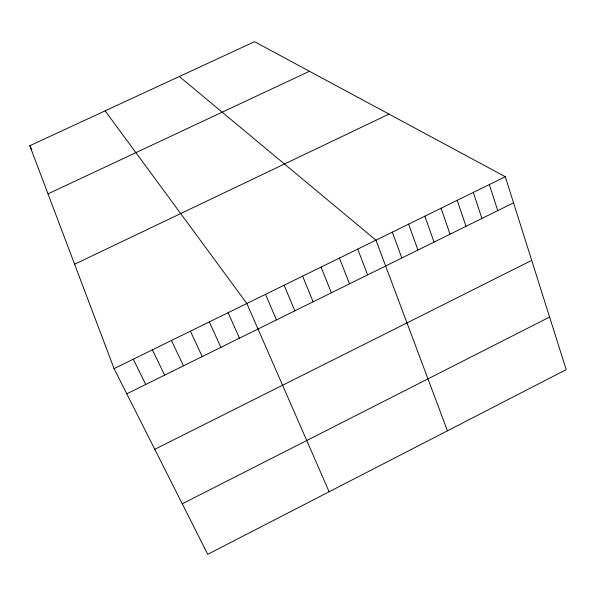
<?xml version="1.0" encoding="UTF-8"?>
<svg xmlns="http://www.w3.org/2000/svg" width="596" height="596" viewBox="0 0 596 596"><rect width="100%" height="100%" fill="white"/><g stroke="black" fill="none" stroke-linecap="round" stroke-linejoin="round"><path stroke-width="0.89" d="M182.264 503.806L549.594 317.05M154.766 449.302L531.714 260.392M126.784 393.822L513.543 202.834M114.074 368.626L505.296 176.729L566.2 369.639L207.736 554.31L114.074 368.626L29.8 145.722L254.537 41.69L505.296 176.729M74.604 264.222L388.994 114.097M47.993 193.849L309.458 71.267M179.321 76.511L375.957 240.173L447.432 430.826M105.149 110.841L246.848 303.498L329.134 491.767M29.8 145.722L31.812 149.797M133.273 359.209L145.752 384.45M152.39 349.83L164.652 375.122M171.432 340.487L183.471 365.825M190.4 331.182L202.215 356.572M209.293 321.922L220.885 347.349M228.104 312.691L239.48 338.17M265.511 294.342L276.447 319.91M284.098 285.223L294.826 310.836M302.619 276.142L313.131 301.8M321.058 267.097L331.361 292.792M339.429 258.083L349.524 283.823M357.727 249.113L367.613 274.89M392.324 232.142L401.816 258.001M408.632 224.141L417.945 250.037M424.888 216.169L434.022 242.103M441.085 208.227L450.032 234.191M457.221 200.308L465.99 226.309M473.306 192.419L481.896 218.456M489.331 184.559L497.749 210.634"/></g></svg>
